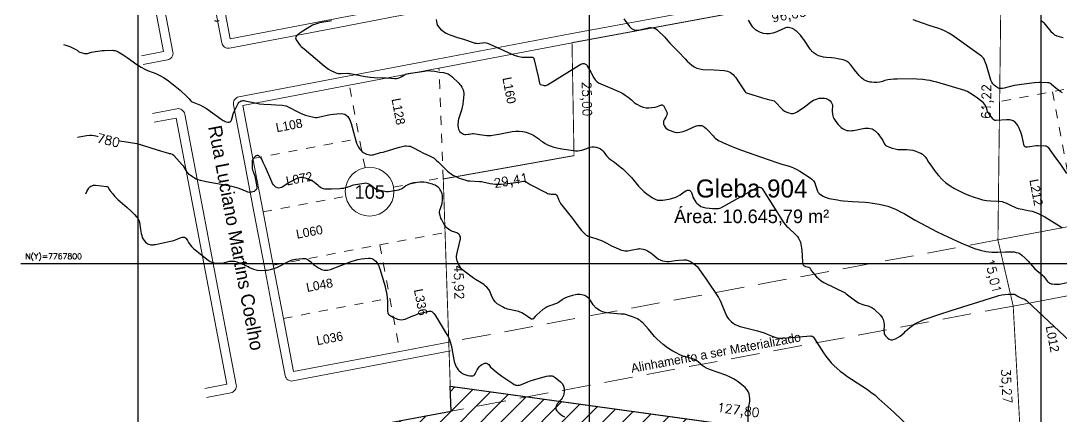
# Model space of a CAD drawing. Header units: metres. Extents: x 509389 to 509735, y 7767634 to 7768027.
# Drawn here: x 509389 to 509619.4, y 7767766.2 to 7767853.7 of the extents above; entities that cross this region are included whole.
import ezdxf

# ---------------------------------------------------------------- set-up
doc = ezdxf.new("R2010")
doc.units = ezdxf.units.M
for name, pattern in [('Contínua', [0]), ('DASHED', [19.05, 12.7, -6.35]), ('TRACEJADO', [2, 1, -1])]:
    doc.linetypes.add(name, pattern=pattern)
for name, color, linetype in [('CANEVA', 252, 'Continuous'), ('CURVAS-INTERMEDIARIAS', 39, 'Continuous'), ('CURVAS-MESTRA', 34, 'Continuous'), ('LIMITE-L', 7, 'Continuous')]:
    doc.layers.add(name, color=color, linetype=linetype)
for name, color, linetype, lineweight in [('K-ALINHAMENTO', 10, 'Continuous', 9), ('P-MEIOFIO', 171, 'Continuous', 9), ('P-URB', 2, 'Continuous', 9), ('textos', 2, 'Continuous', 9)]:
    doc.layers.add(name, color=color, linetype=linetype, lineweight=lineweight)
doc.styles.add('EC_NOMES', font='GOTHIC.TTF')
doc.styles.add('L50', font='ROMANS.SHX', dxfattribs={"height": 1.25})
doc.styles.add('Padrão', font='simplex.shx')
doc.styles.add('ROMANS', font='romans')
doc.dimstyles.new('COTAS_1.0-S', dxfattribs={"dimtxt": 2, "dimasz": 2, "dimexe": 1.25, "dimexo": 0.625, "dimgap": 1, "dimtad": 0, "dimzin": 0, "dimtxsty": 'ROMANS', "dimblk": 'ARCHTICK', "dimblk1": 'ARCHTICK', "dimblk2": 'ARCHTICK', "dimcen": 2.5, "dimse1": 1, "dimse2": 1, "dimsd1": 1, "dimsd2": 1, "dimclrd": 2, "dimclre": 2, "dimclrt": 2, "dimadec": 0, "dimazin": 0, "dimtfac": 1, "dimtmove": 0, "dimatfit": 3, "dimfxl": 1, "dimarcsym": 0})

# ---------------------------------------------------------------- blocks, each defined once
blk = doc.blocks.new('*D20')
at = {"layer": 'Defpoints', "color": 0}
for p in [(509606.15, 7767866.44), (509511.1, 7767848.9), (509511.63, 7767846.03)]:
    blk.add_point(p, dxfattribs=at)
at = {"layer": 'textos', "color": 2, "insert": (509559.16, 7767854.8), "char_height": 2, "attachment_point": 5, "rotation": 10.4595, "style": 'ROMANS'}
blk.add_mtext('96,66', dxfattribs=at)
blk = doc.blocks.new('_ArchTick')
at = {"color": 0, "linetype": 'ByBlock', "const_width": 0.15}
blk.add_lwpolyline([(-0.5, -0.5), (0.5, 0.5)], dxfattribs=at)
blk = doc.blocks.new('*D21')
at = {"layer": 'Defpoints', "color": 0}
for p in [(509603.49, 7767866.48), (509606.15, 7767866.44), (509605.4, 7767805.23)]:
    blk.add_point(p, dxfattribs=at)
at = {"layer": 'textos', "color": 2, "insert": (509603.12, 7767835.87), "char_height": 2, "attachment_point": 5, "rotation": 89.2987, "style": 'ROMANS'}
blk.add_mtext('61,22', dxfattribs=at)
blk = doc.blocks.new('*D22')
at = {"layer": 'Defpoints', "color": 0}
for p in [(509511.1, 7767848.9), (509513.88, 7767848.95), (509511.54, 7767823.9)]:
    blk.add_point(p, dxfattribs=at)
at = {"layer": 'textos', "color": 2, "insert": (509514.1, 7767836.45), "char_height": 2, "attachment_point": 5, "rotation": 271.0142, "style": 'ROMANS'}
blk.add_mtext('25,00', dxfattribs=at)
blk = doc.blocks.new('*D23')
at = {"layer": 'Defpoints', "color": 0}
for p in [(509511.54, 7767823.9), (509482.59, 7767818.74), (509483.16, 7767815.55)]:
    blk.add_point(p, dxfattribs=at)
at = {"layer": 'textos', "color": 2, "insert": (509497.63, 7767818.13), "char_height": 2, "attachment_point": 5, "rotation": 10.1071, "style": 'ROMANS'}
blk.add_mtext('29,41', dxfattribs=at)
blk = doc.blocks.new('*D24')
at = {"layer": 'Defpoints', "color": 0}
for p in [(509482.59, 7767818.74), (509484.14, 7767772.84), (509486.54, 7767772.92)]:
    blk.add_point(p, dxfattribs=at)
at = {"layer": 'textos', "color": 2, "insert": (509485.76, 7767795.87), "char_height": 2, "attachment_point": 5, "rotation": 271.935, "style": 'ROMANS'}
blk.add_mtext('45,92', dxfattribs=at)
blk = doc.blocks.new('*D25')
at = {"layer": 'Defpoints', "color": 0}
for p in [(509605.4, 7767805.23), (509605.77, 7767789.9), (509608.79, 7767790.6)]:
    blk.add_point(p, dxfattribs=at)
at = {"layer": 'textos', "color": 2, "insert": (509604.08, 7767797.22), "char_height": 2, "attachment_point": 5, "rotation": 283.0214, "style": 'ROMANS'}
blk.add_mtext('15,01', dxfattribs=at)
blk = doc.blocks.new('*D26')
at = {"layer": 'Defpoints', "color": 0}
for p in [(509608.79, 7767790.6), (509608.01, 7767755.24), (509610.74, 7767755.39)]:
    blk.add_point(p, dxfattribs=at)
at = {"layer": 'textos', "color": 2, "insert": (509607.04, 7767772.84), "char_height": 2, "attachment_point": 5, "rotation": 273.1822, "style": 'ROMANS'}
blk.add_mtext('35,27', dxfattribs=at)
blk = doc.blocks.new('*D27')
at = {"layer": 'Defpoints', "color": 0}
for p in [(509484.58, 7767776.01), (509484.14, 7767772.84), (509610.74, 7767755.39)]:
    blk.add_point(p, dxfattribs=at)
at = {"layer": 'textos', "color": 2, "insert": (509547.88, 7767767.28), "char_height": 2, "attachment_point": 5, "rotation": 352.1506, "style": 'ROMANS'}
blk.add_mtext('127,80', dxfattribs=at)

msp = doc.modelspace()

# ---------------------------------------------------------------- hatches: boundary and pattern name
at = {"layer": 'LIMITE-L', "transparency": 33554534}
h = msp.add_hatch(dxfattribs=at)
h.set_pattern_fill('ANSI31', color=3, style=0)
h.paths.add_polyline_path([(509638.764, 7767745.408), (509610.743, 7767755.389), (509484.139, 7767772.843), (509484.325, 7767767.342), (509452.231, 7767761.345), (509491.804, 7767756.662), (509632.695, 7767737.503)])

# ---------------------------------------------------------------- linework, layer by layer
at = {"layer": 'CANEVA'}
for p, q in [((509415, 7767634.128), (509415, 7768027.326)), ((509515, 7767634.128), (509515, 7768027.326)), ((509615, 7767634.128), (509615, 7768027.326)), ((509389.048, 7767800), (509735.298, 7767800))]:
    msp.add_line(p, q, dxfattribs=at)
at = {"layer": 'CURVAS-INTERMEDIARIAS'}
for points, elevation in [([(509431.915, 7767853.794), (509432.17, 7767853.713), (509432.425, 7767853.679), (509432.681, 7767853.712), (509432.936, 7767853.79)], 778), ([(509457.807, 7767853.779), (509457.557, 7767853.682), (509457.003, 7767853.568), (509455.609, 7767853.371), (509454.927, 7767853.235), (509454.265, 7767853.043), (509453.633, 7767852.768), (509453.021, 7767852.437), (509451.481, 7767851.446), (509450.613, 7767850.849), (509450.44, 7767850.71), (509450.089, 7767850.387), (509449.951, 7767850.179), (509449.881, 7767849.965), (509449.911, 7767849.742), (509450.009, 7767849.513), (509450.924, 7767848.285), (509451.109, 7767848.078), (509451.78, 7767847.573), (509456.25, 7767843.812), (509457.181, 7767843.071), (509457.676, 7767842.747), (509458.208, 7767842.491), (509458.688, 7767842.296), (509459.008, 7767842.19), (509459.332, 7767842.111), (509459.664, 7767842.075), (509460.001, 7767842.066), (509461.454, 7767842.129), (509461.709, 7767842.12), (509461.963, 7767842.092), (509465.32, 7767841.409), (509465.874, 7767841.323), (509466.432, 7767841.264), (509467.273, 7767841.218), (509470.053, 7767841.143), (509471.081, 7767841.069), (509471.803, 7767840.988), (509472.199, 7767840.984), (509472.583, 7767841.033), (509472.947, 7767841.164), (509473.298, 7767841.349), (509473.984, 7767841.797), (509474.247, 7767841.924), (509474.52, 7767842.021), (509474.804, 7767842.082), (509478.415, 7767842.619), (509479.201, 7767842.722), (509479.397, 7767842.731), (509479.791, 7767842.706), (509480.746, 7767842.575), (509481.78, 7767842.404), (509482.65, 7767842.289), (509483.166, 7767842.17), (509483.654, 7767841.992), (509484.099, 7767841.724), (509484.516, 7767841.397), (509486.049, 7767839.932), (509486.293, 7767839.671), (509486.515, 7767839.394), (509486.705, 7767839.094), (509486.873, 7767838.778), (509486.997, 7767838.445), (509487.087, 7767838.105), (509487.126, 7767837.757), (509487.131, 7767837.401), (509487.089, 7767836.716), (509487.022, 7767836.017), (509486.922, 7767835.324), (509486.775, 7767834.639), (509486.596, 7767833.96), (509485.999, 7767831.982), (509485.917, 7767831.643), (509485.861, 7767831.302), (509485.843, 7767830.956), (509485.851, 7767830.607), (509485.9, 7767830.072), (509485.973, 7767829.755), (509486.026, 7767829.6), (509486.098, 7767829.454), (509486.182, 7767829.318), (509486.286, 7767829.197), (509486.594, 7767828.931), (509486.828, 7767828.782), (509487.074, 7767828.671), (509487.339, 7767828.615), (509487.615, 7767828.597), (509488.094, 7767828.626), (509488.332, 7767828.651), (509489.042, 7767828.766), (509489.278, 7767828.785), (509489.752, 7767828.754), (509490.644, 7767828.615), (509492.25, 7767828.353), (509492.536, 7767828.332), (509493.11, 7767828.361), (509493.939, 7767828.472), (509494.87, 7767828.627), (509497.862, 7767829.23), (509498.644, 7767829.329), (509499.422, 7767829.353), (509500.195, 7767829.263), (509500.966, 7767829.097), (509501.71, 7767828.827), (509502.425, 7767828.501), (509503.094, 7767828.09), (509503.734, 7767827.624), (509504.141, 7767827.287), (509504.631, 7767826.922), (509505.141, 7767826.592), (509505.683, 7767826.316), (509506.245, 7767826.076), (509507.059, 7767825.786), (509507.409, 7767825.683), (509507.764, 7767825.601), (509508.846, 7767825.416), (509511.445, 7767825.026), (509511.899, 7767824.988), (509512.349, 7767824.988), (509512.796, 7767825.046), (509513.241, 7767825.142), (509514.122, 7767825.408), (509515.109, 7767825.745), (509515.563, 7767825.848), (509516.013, 7767825.879), (509516.458, 7767825.803), (509516.9, 7767825.656), (509517.094, 7767825.564), (509517.415, 7767825.378), (509517.709, 7767825.162), (509517.965, 7767824.901), (509518.194, 7767824.61), (509518.489, 7767824.175), (509518.773, 7767823.817), (509518.927, 7767823.647), (509519.258, 7767823.332), (509519.619, 7767823.053), (509520.494, 7767822.43), (509521.419, 7767821.715), (509522.316, 7767820.966), (509523.169, 7767820.168), (509523.794, 7767819.529), (509524.26, 7767819.024), (509525.844, 7767817.112), (509526.412, 7767816.517), (509527.03, 7767815.974), (509527.681, 7767815.467), (509528.936, 7767814.574), (509529.475, 7767814.281), (509530.035, 7767814.078), (509530.627, 7767814.012), (509531.24, 7767814.036), (509532.5, 7767814.249), (509532.92, 7767814.351), (509533.542, 7767814.533), (509533.927, 7767814.66), (509534.497, 7767814.896), (509535.025, 7767815.214), (509535.964, 7767815.872), (509536.322, 7767816.09), (509536.525, 7767816.201), (509536.699, 7767816.257), (509536.869, 7767816.274), (509537.037, 7767816.235), (509537.201, 7767816.157), (509537.346, 7767816.031), (509537.468, 7767815.889), (509537.558, 7767815.725), (509537.626, 7767815.546), (509537.742, 7767815.103), (509537.876, 7767814.703), (509538.044, 7767814.321), (509538.263, 7767813.966), (509538.516, 7767813.628), (509538.742, 7767813.366), (509539.167, 7767812.975), (509539.632, 7767812.66), (509540.156, 7767812.458), (509540.719, 7767812.332), (509541.521, 7767812.248), (509542.186, 7767812.199), (509542.854, 7767812.191), (509543.521, 7767812.214), (509543.793, 7767812.268), (509544.048, 7767812.373), (509552.076, 7767816.811), (509552.223, 7767816.875), (509552.374, 7767816.918), (509552.53, 7767816.931), (509552.69, 7767816.924), (509552.841, 7767816.883), (509552.979, 7767816.82), (509553.098, 7767816.725), (509553.204, 7767816.609), (509553.423, 7767816.286), (509557.691, 7767809.441), (509557.966, 7767809.039), (509558.261, 7767808.655), (509558.588, 7767808.297), (509558.936, 7767807.956), (509560.705, 7767806.306), (509561.01, 7767805.967), (509561.276, 7767805.603), (509561.484, 7767805.204), (509561.653, 7767804.78), (509561.774, 7767804.334), (509561.873, 7767803.885), (509561.938, 7767803.429), (509561.981, 7767802.969), (509562.122, 7767800.404), (509562.143, 7767800.232), (509562.179, 7767800.063), (509562.237, 7767799.901), (509562.309, 7767799.743), (509562.408, 7767799.608), (509562.523, 7767799.495), (509562.663, 7767799.414), (509562.82, 7767799.356), (509563.529, 7767799.196), (509563.634, 7767799.154), (509563.726, 7767799.095), (509563.795, 7767799.013), (509563.95, 7767798.694), (509564.081, 7767798.492), (509564.773, 7767797.576), (509565.223, 7767797.059), (509565.714, 7767796.59), (509566.265, 7767796.194), (509566.856, 7767795.846), (509571.57, 7767793.496), (509571.837, 7767793.321), (509573.882, 7767791.771), (509574.215, 7767791.543), (509574.56, 7767791.339), (509574.923, 7767791.17), (509575.299, 7767791.024), (509575.918, 7767790.82), (509576.688, 7767790.616), (509576.989, 7767790.509), (509577.483, 7767790.293), (509577.727, 7767790.152), (509577.953, 7767789.983), (509578.166, 7767789.795), (509579.378, 7767788.583), (509579.748, 7767788.103), (509580.028, 7767787.587), (509580.171, 7767787.018), (509580.223, 7767786.414), (509580.176, 7767785.144), (509580.184, 7767784.758), (509580.216, 7767784.535), (509580.294, 7767784.325), (509580.481, 7767784.043), (509581.022, 7767783.497), (509581.352, 7767783.275), (509581.698, 7767783.143), (509582.068, 7767783.144), (509582.455, 7767783.234), (509582.728, 7767783.356), (509583.248, 7767783.626), (509583.743, 7767783.933), (509584.199, 7767784.294), (509584.629, 7767784.692), (509584.9, 7767784.973), (509585.391, 7767785.441), (509585.904, 7767785.88), (509586.452, 7767786.276), (509587.023, 7767786.641), (509587.62, 7767786.967), (509588.228, 7767787.267), (509588.853, 7767787.531), (509589.489, 7767787.771), (509592.291, 7767788.727), (509595.03, 7767789.624), (509604.938, 7767792.723), (509605.604, 7767792.904), (509606.277, 7767793.052), (509606.959, 7767793.15), (509607.646, 7767793.215), (509608.522, 7767793.265), (509608.769, 7767793.254), (509609.008, 7767793.213), (509609.234, 7767793.125), (509609.451, 7767793.007), (509609.875, 7767792.724), (509610.152, 7767792.576), (509610.856, 7767792.306), (509611.152, 7767792.179), (509611.434, 7767792.03), (509611.696, 7767791.848), (509611.943, 7767791.643), (509623.69, 7767780.626)], 778), ([(509481.051, 7767854.04), (509481.065, 7767853.579), (509481.148, 7767853.14), (509481.334, 7767852.734), (509481.589, 7767852.35), (509481.974, 7767851.928), (509482.255, 7767851.665), (509482.559, 7767851.429), (509482.879, 7767851.211), (509483.217, 7767851.02), (509483.562, 7767850.844), (509483.917, 7767850.692), (509484.281, 7767850.556), (509485.728, 7767850.074), (509487.093, 7767849.711), (509489.409, 7767848.881), (509489.59, 7767848.832), (509489.96, 7767848.767), (509490.334, 7767848.755), (509490.644, 7767848.794), (509491.285, 7767848.906), (509491.677, 7767848.92), (509492.065, 7767848.883), (509492.359, 7767848.793), (509492.93, 7767848.549), (509497.591, 7767846.45), (509498.283, 7767846.163), (509498.991, 7767845.915), (509499.351, 7767845.819), (509499.714, 7767845.746), (509500.083, 7767845.708), (509500.456, 7767845.694), (509502.139, 7767845.7), (509502.377, 7767845.673), (509502.478, 7767845.636), (509502.563, 7767845.582), (509502.624, 7767845.501), (509502.667, 7767845.402), (509503.577, 7767841.436), (509503.865, 7767839.93), (509503.951, 7767839.762), (509504.041, 7767839.676), (509504.095, 7767839.646), (509504.696, 7767839.476), (509504.96, 7767839.442), (509505.275, 7767839.441), (509505.481, 7767839.472), (509505.675, 7767839.543), (509512.669, 7767843.965), (509513.045, 7767844.152), (509513.302, 7767844.256), (509513.467, 7767844.296), (509513.631, 7767844.31), (509513.795, 7767844.285), (509513.957, 7767844.234), (509514.107, 7767844.148), (509514.243, 7767844.046), (509514.359, 7767843.921), (509514.46, 7767843.781), (509515.278, 7767842.372), (509515.957, 7767841.145), (509516.251, 7767840.719), (509516.59, 7767840.344), (509516.997, 7767840.043), (509517.45, 7767839.793), (509520.946, 7767838.348), (509521.73, 7767837.985), (509522.107, 7767837.775), (509522.88, 7767837.287), (509523.509, 7767836.844), (509524.253, 7767836.272), (509524.887, 7767835.686), (509525.052, 7767835.551), (509525.417, 7767835.327), (509526.29, 7767834.884), (509526.883, 7767834.655), (509527.487, 7767834.505), (509528.108, 7767834.477), (509528.742, 7767834.528), (509529.497, 7767834.666), (509530.02, 7767834.789), (509530.939, 7767835.119), (509531.025, 7767835.126), (509531.11, 7767835.11), (509531.193, 7767835.08), (509531.27, 7767835.03), (509531.339, 7767834.972), (509531.444, 7767834.825), (509532.089, 7767833.546), (509532.138, 7767833.407), (509532.165, 7767833.267), (509532.158, 7767833.124), (509532.127, 7767832.98), (509532.013, 7767832.696), (509531.869, 7767832.425), (509531.512, 7767831.829), (509531.39, 7767831.517), (509531.338, 7767831.205), (509531.387, 7767830.893), (509531.505, 7767830.58), (509531.729, 7767830.197), (509531.897, 7767829.979), (509532.115, 7767829.811), (509532.491, 7767829.618), (509533.417, 7767829.243), (509533.888, 7767829.097), (509534.209, 7767829.046), (509534.371, 7767829.044), (509534.958, 7767829.101), (509535.329, 7767829.16), (509535.694, 7767829.242), (509536.049, 7767829.359), (509536.398, 7767829.498), (509538.083, 7767830.262), (509538.662, 7767830.473), (509538.962, 7767830.543), (509539.288, 7767830.598), (509539.577, 7767830.599), (509539.855, 7767830.56), (509540.117, 7767830.457), (509540.367, 7767830.313), (509540.827, 7767829.931), (509541.242, 7767829.5), (509542.325, 7767828.256), (509542.565, 7767828.008), (509542.823, 7767827.779), (509543.102, 7767827.578), (509543.711, 7767827.199), (509544.018, 7767827.025), (509544.655, 7767826.716), (509546.311, 7767826.001), (509547.087, 7767825.686), (509548.658, 7767825.104), (509554.528, 7767823.058), (509556.679, 7767822.287), (509557.529, 7767822.023), (509558.645, 7767821.723), (509559.404, 7767821.485), (509560.144, 7767821.202), (509560.854, 7767820.851), (509561.545, 7767820.457), (509563.804, 7767819.022), (509564.217, 7767818.691), (509564.57, 7767818.314), (509564.834, 7767817.87), (509565.038, 7767817.381), (509565.302, 7767816.485), (509565.461, 7767816.023), (509565.614, 7767815.747), (509565.838, 7767815.524), (509566.342, 7767815.151), (509566.738, 7767814.898), (509567.151, 7767814.685), (509567.59, 7767814.533), (509568.046, 7767814.42), (509569.885, 7767814.101), (509570.56, 7767814), (509571.239, 7767813.93), (509573.183, 7767813.775), (509576.018, 7767813.587), (509576.82, 7767813.508), (509577.618, 7767813.4), (509579.119, 7767813.147), (509580.08, 7767812.937), (509581.026, 7767812.679), (509581.949, 7767812.347), (509582.856, 7767811.967), (509583.996, 7767811.42), (509584.625, 7767811.091), (509585.24, 7767810.736), (509587.058, 7767809.625), (509588.301, 7767808.935), (509590.729, 7767807.666), (509591.967, 7767807.039), (509593.213, 7767806.43), (509595.295, 7767805.446), (509596.511, 7767804.893), (509597.733, 7767804.357), (509600.207, 7767803.353), (509601.467, 7767802.957), (509602.744, 7767802.67), (509604.047, 7767802.547), (509605.367, 7767802.532), (509607.079, 7767802.622), (509608.04, 7767802.636), (509608.998, 7767802.576), (509609.46, 7767802.487), (509609.902, 7767802.348), (509610.313, 7767802.135), (509610.703, 7767801.871), (509611.428, 7767801.231), (509612.095, 7767800.535), (509613.607, 7767798.832), (509614.005, 7767798.47), (509614.857, 7767797.802), (509615.336, 7767797.371), (509615.547, 7767797.152), (509615.742, 7767796.919), (509616.389, 7767796.053), (509616.526, 7767795.914), (509616.68, 7767795.795), (509616.846, 7767795.69), (509617.025, 7767795.606), (509617.208, 7767795.539), (509617.399, 7767795.495), (509617.928, 7767795.438), (509618.293, 7767795.425), (509618.656, 7767795.434), (509619.017, 7767795.477), (509619.376, 7767795.542), (509620.699, 7767795.845)], 777), ([(509522.541, 7767854.162), (509523.816, 7767852.503), (509524.034, 7767852.268), (509524.274, 7767852.064), (509524.546, 7767851.906), (509524.84, 7767851.779), (509525.153, 7767851.706), (509525.467, 7767851.669), (509525.783, 7767851.686), (509526.1, 7767851.739), (509527.655, 7767852.138), (509527.98, 7767852.201), (509528.306, 7767852.238), (509528.635, 7767852.236), (509528.965, 7767852.208), (509529.28, 7767852.13), (509529.577, 7767852.015), (509529.847, 7767851.845), (509530.097, 7767851.637), (509531.539, 7767850.184), (509531.964, 7767849.74), (509532.78, 7767848.824), (509534.588, 7767846.974), (509536.122, 7767845.303), (509536.602, 7767844.82), (509537.106, 7767844.36), (509537.625, 7767843.915), (509538.179, 7767843.547), (509538.763, 7767843.258), (509539.393, 7767843.087), (509540.052, 7767842.995), (509542.569, 7767842.88), (509544.83, 7767842.718), (509545.192, 7767842.663), (509545.544, 7767842.577), (509545.881, 7767842.443), (509546.207, 7767842.276), (509546.508, 7767842.067), (509546.788, 7767841.834), (509547.035, 7767841.567), (509547.26, 7767841.277), (509548.121, 7767839.999), (509549.278, 7767838.22), (509549.412, 7767838.049), (509549.576, 7767837.908), (509549.764, 7767837.797), (509549.966, 7767837.715), (509553.311, 7767836.667), (509554.329, 7767836.387), (509555.867, 7767836.012), (509555.954, 7767835.951), (509556.27, 7767835.567), (509557.385, 7767834.413), (509557.768, 7767834.071), (509558.178, 7767833.771), (509558.628, 7767833.535), (509559.103, 7767833.341), (509559.589, 7767833.255), (509560.063, 7767833.256), (509560.519, 7767833.385), (509560.963, 7767833.599), (509562.551, 7767834.672), (509562.891, 7767834.924), (509563.871, 7767835.727), (509564.217, 7767835.961), (509564.587, 7767836.153), (509564.974, 7767836.318), (509565.45, 7767836.489), (509565.818, 7767836.59), (509566.189, 7767836.652), (509566.566, 7767836.658), (509566.985, 7767836.619), (509567.335, 7767836.531), (509567.669, 7767836.407), (509567.978, 7767836.229), (509568.27, 7767836.016), (509568.495, 7767835.753), (509568.663, 7767835.466), (509568.742, 7767835.143), (509568.763, 7767834.797), (509568.71, 7767834.057), (509568.705, 7767833.727), (509568.749, 7767833.067), (509568.812, 7767832.747), (509568.905, 7767832.439), (509569.045, 7767832.149), (509569.215, 7767831.87), (509569.501, 7767831.473), (509570.024, 7767830.816), (509570.671, 7767830.146), (509570.958, 7767829.917), (509571.264, 7767829.726), (509571.599, 7767829.591), (509571.953, 7767829.494), (509572.322, 7767829.447), (509572.691, 7767829.428), (509573.06, 7767829.449), (509573.429, 7767829.497), (509575.928, 7767829.964), (509576.778, 7767829.967), (509577.558, 7767829.799), (509578.234, 7767829.376), (509578.841, 7767828.781), (509579.762, 7767827.458), (509579.888, 7767827.239), (509580.203, 7767826.56), (509580.342, 7767826.369), (509580.522, 7767826.216), (509580.73, 7767826.088), (509581.429, 7767825.769), (509582.019, 7767825.544), (509582.62, 7767825.372), (509583.238, 7767825.278), (509583.867, 7767825.236), (509585.197, 7767825.234), (509585.886, 7767825.187), (509586.561, 7767825.081), (509587.216, 7767824.885), (509587.858, 7767824.63), (509588.309, 7767824.414), (509588.687, 7767824.19), (509589.03, 7767823.928), (509589.322, 7767823.61), (509589.579, 7767823.253), (509590.053, 7767822.49), (509590.303, 7767822.117), (509591.542, 7767820.37), (509592.256, 7767819.479), (509593.029, 7767818.648), (509593.888, 7767817.908), (509594.806, 7767817.228), (509595.786, 7767816.629), (509596.789, 7767816.076), (509597.828, 7767815.591), (509598.889, 7767815.152), (509600.175, 7767814.671), (509601.068, 7767814.382), (509601.974, 7767814.151), (509602.897, 7767814.005), (509603.832, 7767813.916), (509605.72, 7767813.822), (509606.33, 7767813.72), (509606.625, 7767813.628), (509607.149, 7767813.429), (509607.56, 7767813.244), (509608.368, 7767812.841), (509609.001, 7767812.554), (509609.427, 7767812.381), (509609.859, 7767812.23), (509610.301, 7767812.111), (509610.749, 7767812.014), (509612.122, 7767811.767), (509613.018, 7767811.582), (509613.602, 7767811.414), (509614.161, 7767811.177), (509615.056, 7767810.731), (509615.817, 7767810.325), (509618.881, 7767808.42), (509619.625, 7767807.923)], 776), ([(509619.701, 7767837.809), (509619.21, 7767838.131), (509618.764, 7767838.443), (509618.331, 7767838.772), (509617.161, 7767839.736), (509616.862, 7767839.918), (509616.644, 7767839.998), (509616.414, 7767840.033), (509615.088, 7767840.085), (509614.569, 7767840.079), (509613.533, 7767839.992), (509611.717, 7767839.764), (509610.123, 7767839.6), (509609.574, 7767839.522), (509609.031, 7767839.412), (509606.773, 7767838.838), (509606.418, 7767838.766), (509606.058, 7767838.731), (509605.881, 7767838.739), (509605.709, 7767838.769), (509605.546, 7767838.829), (509605.389, 7767838.91), (509604.915, 7767839.214), (509604.566, 7767839.495), (509604.266, 7767839.814), (509604.04, 7767840.189), (509603.864, 7767840.601), (509602.852, 7767843.92), (509602.671, 7767844.474), (509602.467, 7767845.02), (509602.339, 7767845.276), (509602.185, 7767845.511), (509601.994, 7767845.717), (509601.777, 7767845.902), (509595.285, 7767850.548), (509594.533, 7767851.033), (509593.755, 7767851.466), (509592.939, 7767851.822), (509592.098, 7767852.126), (509590.381, 7767852.671), (509588.674, 7767853.247), (509586.661, 7767853.947)], 774), ([(509614.914, 7767853.826), (509615.26, 7767853.57), (509615.576, 7767853.277), (509615.871, 7767852.959), (509617.144, 7767851.396), (509617.533, 7767851.003), (509617.961, 7767850.673), (509618.448, 7767850.436), (509618.973, 7767850.262), (509619.844, 7767850.07)], 773), ([(509398.536, 7767848.541), (509399.041, 7767848.393), (509399.871, 7767848.058), (509401.235, 7767847.384), (509401.491, 7767847.234), (509401.841, 7767846.96), (509401.964, 7767846.881), (509402.096, 7767846.821), (509403.163, 7767846.529), (509403.324, 7767846.5), (509403.484, 7767846.488), (509403.804, 7767846.53), (509404.696, 7767846.802), (509405.58, 7767846.972), (509406.587, 7767847.121), (509407.094, 7767847.162), (509407.603, 7767847.187), (509409.402, 7767847.223), (509409.587, 7767847.212), (509409.954, 7767847.151), (509410.307, 7767847.04), (509410.638, 7767846.876), (509411.71, 7767846.226), (509412.606, 7767845.618), (509413.902, 7767844.653), (509414.494, 7767844.246), (509415.104, 7767843.866), (509415.726, 7767843.506), (509416.53, 7767843.063), (509417.119, 7767842.775), (509418.354, 7767842.324), (509418.961, 7767842.07), (509419.538, 7767841.809), (509420.113, 7767841.521), (509420.673, 7767841.207), (509421.207, 7767840.852), (509421.724, 7767840.469), (509424.316, 7767838.388), (509424.738, 7767838.022), (509425.549, 7767837.253), (509426.291, 7767836.507), (509426.639, 7767836.09), (509426.791, 7767835.947), (509426.972, 7767835.843), (509428.832, 7767835.064), (509429.519, 7767834.737), (509430.154, 7767834.337), (509433.616, 7767831.854), (509433.844, 7767831.71), (509434.08, 7767831.585), (509434.33, 7767831.488), (509434.917, 7767831.333), (509435.114, 7767831.323), (509435.209, 7767831.345), (509435.355, 7767831.409), (509435.523, 7767831.541), (509435.606, 7767831.659), (509435.666, 7767831.79), (509435.964, 7767832.812), (509436.088, 7767833.169), (509436.232, 7767833.519), (509437.18, 7767835.466), (509437.299, 7767835.647), (509437.44, 7767835.801), (509437.615, 7767835.916), (509437.812, 7767836.005), (509438.03, 7767836.054), (509438.247, 7767836.08), (509438.467, 7767836.072), (509438.687, 7767836.041), (509440.923, 7767835.555), (509441.871, 7767835.399), (509442.826, 7767835.31), (509444.492, 7767835.243), (509445.483, 7767835.177), (509446.938, 7767835.059), (509447.732, 7767834.942), (509447.819, 7767834.91), (509450.981, 7767833.331), (509451.526, 7767833.086), (509452.081, 7767832.87), (509452.651, 7767832.699), (509453.231, 7767832.558), (509454.312, 7767832.345), (509454.503, 7767832.344), (509454.695, 7767832.375), (509456.185, 7767832.741), (509456.886, 7767832.893), (509457.59, 7767833.018), (509458.301, 7767833.101), (509459.016, 7767833.155), (509459.983, 7767833.2), (509460.4, 7767833.158), (509460.787, 7767833.047), (509461.126, 7767832.832), (509461.435, 7767832.547), (509461.689, 7767832.187), (509461.911, 7767831.81), (509462.083, 7767831.408), (509462.223, 7767830.99), (509463.232, 7767827.167), (509463.384, 7767826.694), (509463.568, 7767826.236), (509463.799, 7767825.801), (509464.062, 7767825.38), (509464.384, 7767825.004), (509464.733, 7767824.689), (509465.136, 7767824.447), (509465.575, 7767824.253), (509465.969, 7767824.124), (509466.241, 7767824.062), (509466.513, 7767824.034), (509466.785, 7767824.056), (509467.058, 7767824.113), (509468.716, 7767824.585), (509469.269, 7767824.689), (509469.487, 7767824.745), (509471.667, 7767825.389), (509472.908, 7767825.798), (509473.48, 7767825.945), (509474.059, 7767826.036), (509474.351, 7767826.048), (509474.976, 7767826.023), (509475.273, 7767825.977), (509475.555, 7767825.874), (509475.827, 7767825.737), (509477.415, 7767824.855), (509478.235, 7767824.467), (509479.413, 7767823.949), (509479.992, 7767823.654), (509480.543, 7767823.32), (509481.053, 7767822.925), (509481.536, 7767822.491), (509483.167, 7767820.838), (509483.532, 7767820.492), (509483.913, 7767820.165), (509484.318, 7767819.868), (509484.738, 7767819.591), (509485.203, 7767819.332), (509485.662, 7767819.106), (509486.136, 7767818.916), (509486.622, 7767818.75), (509487.586, 7767818.459), (509488.038, 7767818.35), (509488.499, 7767818.292), (509490.644, 7767818.168), (509491.042, 7767818.142), (509491.319, 7767818.102), (509492.944, 7767817.746), (509493.553, 7767817.643), (509494.164, 7767817.579), (509494.778, 7767817.573), (509495.394, 7767817.604), (509498.032, 7767817.869), (509499.087, 7767818.009), (509500.374, 7767818.221), (509500.655, 7767818.221), (509500.789, 7767818.185), (509500.921, 7767818.131), (509501.17, 7767817.98), (509501.619, 7767817.638), (509501.861, 7767817.494), (509505.431, 7767815.657), (509505.677, 7767815.55), (509505.928, 7767815.464), (509506.189, 7767815.412), (509506.455, 7767815.381), (509506.854, 7767815.363), (509507.285, 7767815.369), (509507.414, 7767815.352), (509507.528, 7767815.31), (509507.621, 7767815.231), (509507.699, 7767815.127), (509508.117, 7767814.276), (509508.14, 7767814.168), (509508.353, 7767813.719), (509508.583, 7767813.311), (509508.855, 7767812.929), (509511.208, 7767809.961), (509512.617, 7767808.08), (509512.918, 7767807.701), (509513.233, 7767807.333), (509513.903, 7767806.605), (509514.071, 7767806.449), (509514.252, 7767806.311), (509514.45, 7767806.2), (509514.66, 7767806.108), (509515.101, 7767805.957), (509516.369, 7767805.575), (509516.995, 7767805.366), (509517.608, 7767805.128), (509518.204, 7767804.848), (509518.787, 7767804.541), (509519.866, 7767803.937), (509520.371, 7767803.683), (509521.411, 7767803.237), (509521.837, 7767803.073), (509522.157, 7767802.971), (509522.481, 7767802.895), (509522.812, 7767802.857), (509523.148, 7767802.845), (509523.486, 7767802.862), (509524.156, 7767802.941), (509525.675, 7767803.259), (509525.887, 7767803.294), (509526.102, 7767803.31), (509526.424, 7767803.292), (509526.841, 7767803.218), (509527.346, 7767803.075), (509527.817, 7767802.844), (509528.573, 7767802.365), (509528.92, 7767802.108), (509529.88, 7767801.245), (509530.223, 7767801.002), (509530.601, 7767800.818), (509531.143, 7767800.635), (509531.634, 7767800.536), (509532.127, 7767800.48), (509532.624, 7767800.488), (509533.122, 7767800.54), (509533.961, 7767800.683), (509534.751, 7767800.787), (509535.821, 7767800.836), (509536.337, 7767800.798), (509536.589, 7767800.742), (509536.838, 7767800.667), (509537.314, 7767800.456), (509537.754, 7767800.179), (509538.082, 7767799.938), (509538.44, 7767799.645), (509538.776, 7767799.331), (509539.079, 7767798.985), (509539.359, 7767798.618), (509540.798, 7767796.518), (509543.497, 7767792.525), (509543.787, 7767792.057), (509544.026, 7767791.561), (509544.227, 7767791.079), (509545.15, 7767788.784), (509545.322, 7767788.416), (509545.524, 7767788.068), (509545.769, 7767787.749), (509546.044, 7767787.45), (509546.305, 7767787.2), (509546.756, 7767786.832), (509547.236, 7767786.516), (509547.758, 7767786.277), (509548.309, 7767786.09), (509552.181, 7767785.101), (509552.904, 7767784.899), (509553.617, 7767784.663), (509554.319, 7767784.396), (509555.445, 7767783.897), (509556.014, 7767783.688), (509556.592, 7767783.539), (509557.187, 7767783.48), (509557.793, 7767783.481), (509563.942, 7767783.972), (509564.121, 7767783.966), (509564.294, 7767783.919), (509564.373, 7767783.879), (509564.445, 7767783.83), (509564.562, 7767783.698), (509566.791, 7767780.226), (509567.312, 7767779.474), (509567.866, 7767778.748), (509568.468, 7767778.062), (509569.104, 7767777.403), (509569.78, 7767776.784), (509570.476, 7767776.19), (509571.204, 7767775.635), (509571.952, 7767775.105), (509575.243, 7767772.905), (509576.493, 7767772.097), (509577.268, 7767771.55), (509578.191, 7767770.848), (509579.066, 7767770.088), (509582.326, 7767767.073), (509585.858, 7767763.805)], 779), ([(509403.439, 7767815.467), (509403.677, 7767815.935), (509404.09, 7767816.664), (509404.219, 7767816.845), (509404.367, 7767817.004), (509404.544, 7767817.13), (509404.741, 7767817.234), (509404.955, 7767817.302), (509405.173, 7767817.349), (509405.395, 7767817.363), (509405.62, 7767817.356), (509408.059, 7767817.089), (509408.142, 7767817.063), (509408.294, 7767816.978), (509408.419, 7767816.855), (509408.686, 7767816.353), (509408.849, 7767816.118), (509409.399, 7767815.414), (509409.776, 7767814.963), (509410.171, 7767814.528), (509410.593, 7767814.12), (509411.033, 7767813.729), (509412.589, 7767812.414), (509413.502, 7767811.588), (509414.248, 7767810.851), (509414.697, 7767810.364), (509414.937, 7767810.063), (509415.133, 7767809.731), (509415.278, 7767809.376), (509415.326, 7767809.19), (509415.572, 7767807.573), (509415.725, 7767806.677), (509415.817, 7767806.196), (509415.942, 7767805.791), (509416.116, 7767805.416), (509416.361, 7767805.083), (509416.655, 7767804.779), (509416.927, 7767804.551), (509417.135, 7767804.407), (509417.354, 7767804.292), (509417.592, 7767804.219), (509417.841, 7767804.175), (509418.098, 7767804.165), (509418.355, 7767804.171), (509418.61, 7767804.198), (509418.865, 7767804.241), (509422.188, 7767804.953), (509422.556, 7767805.044), (509422.92, 7767805.15), (509423.276, 7767805.279), (509424.331, 7767805.712), (509424.84, 7767805.862), (509425.076, 7767805.872), (509425.293, 7767805.83), (509425.478, 7767805.711), (509425.642, 7767805.541), (509425.929, 7767805.08), (509426.173, 7767804.639), (509426.319, 7767804.434), (509426.854, 7767803.77), (509427.104, 7767803.502), (509427.372, 7767803.252), (509427.653, 7767803.015), (509430.546, 7767800.747), (509430.947, 7767800.489), (509431.367, 7767800.283), (509431.818, 7767800.156), (509432.404, 7767800.075), (509432.945, 7767800.07), (509433.481, 7767800.105), (509434.01, 7767800.201), (509434.738, 7767800.401), (509435.283, 7767800.517), (509435.826, 7767800.563), (509436.367, 7767800.502), (509436.908, 7767800.371), (509437.973, 7767799.959), (509439.011, 7767799.481), (509439.716, 7767799.13), (509440.568, 7767798.796), (509441.438, 7767798.566), (509442.335, 7767798.492), (509443.25, 7767798.523), (509443.594, 7767798.565), (509444.338, 7767798.701), (509445.065, 7767798.889), (509445.766, 7767799.158), (509446.45, 7767799.481), (509447.466, 7767800.03), (509448.459, 7767800.535), (509448.797, 7767800.68), (509449.143, 7767800.802), (509449.499, 7767800.889), (509449.862, 7767800.953), (509451.387, 7767801.145), (509451.732, 7767801.15), (509452.066, 7767801.107), (509452.382, 7767800.993), (509452.687, 7767800.832), (509452.992, 7767800.625), (509453.258, 7767800.41), (509453.599, 7767800.025), (509453.847, 7767799.79), (509454.951, 7767799.026), (509455.592, 7767798.717), (509456.248, 7767798.54), (509456.928, 7767798.56), (509457.623, 7767798.711), (509462.231, 7767800.467), (509462.965, 7767800.711), (509463.709, 7767800.911), (509464.468, 7767801.047), (509465.237, 7767801.139), (509466.066, 7767801.202), (509466.413, 7767801.187), (509466.744, 7767801.121), (509467.05, 7767800.979), (509467.418, 7767800.719), (509467.64, 7767800.506), (509467.843, 7767800.279), (509468.019, 7767800.029), (509468.176, 7767799.765), (509468.31, 7767799.486), (509468.433, 7767799.202), (509468.635, 7767798.617), (509469.646, 7767795.155), (509469.906, 7767794.134), (509470.005, 7767793.617), (509470.076, 7767793.096), (509470.205, 7767791.714), (509470.245, 7767790.757), (509470.272, 7767789.397), (509470.322, 7767789.119), (509470.419, 7767788.869), (509470.587, 7767788.66), (509470.803, 7767788.478), (509471.173, 7767788.256), (509471.404, 7767788.134), (509471.645, 7767788.033), (509472.484, 7767787.704), (509472.903, 7767787.595), (509473.322, 7767787.552), (509473.738, 7767787.607), (509474.154, 7767787.727), (509475.828, 7767788.439), (509476.479, 7767788.692), (509477.139, 7767788.919), (509477.811, 7767789.106), (509478.491, 7767789.266), (509479.426, 7767789.456), (509479.637, 7767789.469), (509479.84, 7767789.446), (509480.03, 7767789.37), (509480.21, 7767789.259), (509480.374, 7767789.108), (509480.527, 7767788.948), (509480.79, 7767788.59), (509483.264, 7767784.548), (509483.655, 7767783.86), (509483.884, 7767783.386), (509484.141, 7767782.677), (509484.351, 7767781.952), (509484.507, 7767781.213), (509484.945, 7767778.686), (509485.03, 7767778.293), (509485.137, 7767777.906), (509485.274, 7767777.53), (509485.433, 7767777.161), (509485.632, 7767776.817), (509485.862, 7767776.5), (509486.138, 7767776.223), (509486.446, 7767775.971), (509486.729, 7767775.775), (509487.137, 7767775.538), (509487.562, 7767775.349), (509488.012, 7767775.229), (509488.479, 7767775.156), (509488.922, 7767775.124), (509489.151, 7767775.153), (509489.352, 7767775.228), (509489.511, 7767775.372), (509489.642, 7767775.562), (509489.863, 7767776.029), (509490.117, 7767776.479), (509490.399, 7767776.938), (509490.644, 7767777.25), (509490.868, 7767777.474), (509491.163, 7767777.669), (509491.488, 7767777.826), (509491.825, 7767777.948), (509492, 7767777.979), (509492.166, 7767777.973), (509492.322, 7767777.912), (509492.47, 7767777.816), (509492.647, 7767777.642), (509492.819, 7767777.432), (509493.056, 7767777.1), (509493.248, 7767776.908), (509493.86, 7767776.388), (509494.699, 7767775.714), (509495.573, 7767775.086), (509497.972, 7767773.458), (509498.316, 7767773.256), (509498.497, 7767773.174), (509498.683, 7767773.102), (509498.872, 7767773.056), (509499.063, 7767773.035), (509499.254, 7767773.049), (509499.445, 7767773.088), (509499.666, 7767773.155), (509500.262, 7767773.359), (509501.318, 7767773.814), (509502.035, 7767774.082), (509505.432, 7767775.071), (509505.937, 7767775.168), (509506.193, 7767775.178), (509506.451, 7767775.17), (509506.701, 7767775.124), (509506.94, 7767775.051), (509507.162, 7767774.936), (509507.372, 7767774.794), (509508.559, 7767773.823), (509508.958, 7767773.37), (509509.246, 7767772.875), (509509.366, 7767772.315), (509509.376, 7767771.712), (509509.284, 7767771.094), (509509.205, 7767770.774), (509509.09, 7767770.471), (509508.921, 7767770.195), (509508.716, 7767769.937), (509507.962, 7767769.137), (509507.833, 7767768.973), (509507.721, 7767768.8), (509507.634, 7767768.614), (509507.531, 7767768.305), (509507.503, 7767768.056), (509507.524, 7767767.82), (509507.617, 7767767.602), (509507.758, 7767767.395), (509508.029, 7767767.113), (509508.254, 7767766.879), (509508.612, 7767766.565), (509508.996, 7767766.298), (509509.419, 7767766.099)], 781)]:
    msp.add_lwpolyline(points, dxfattribs=dict(at, elevation=elevation))
at = {"layer": 'CURVAS-MESTRA'}
for points, elevation in [([(509620.636, 7767819.959), (509619.302, 7767821.923), (509617.884, 7767823.953), (509616.831, 7767825.441), (509616.657, 7767825.645), (509616.556, 7767825.733), (509616.332, 7767825.878), (509616.211, 7767825.93), (509616.084, 7767825.961), (509615.951, 7767825.979), (509614.343, 7767826.059), (509613.961, 7767826.038), (509611.92, 7767825.769), (509611.705, 7767825.767), (509611.6, 7767825.787), (509611.496, 7767825.817), (509611.406, 7767825.867), (509611.331, 7767825.93), (509611.239, 7767826.108), (509610.757, 7767828.157), (509610.543, 7767828.91), (509610.409, 7767829.278), (509610.053, 7767830.12), (509609.812, 7767830.587), (509609.58, 7767830.904), (509609.216, 7767831.283), (509609.019, 7767831.452), (509608.807, 7767831.594), (509608.573, 7767831.696), (509608.326, 7767831.773), (509608.065, 7767831.816), (509607.804, 7767831.844), (509607.278, 7767831.838), (509605.025, 7767831.656), (509604.91, 7767831.662), (509604.685, 7767831.713), (509604.483, 7767831.817), (509604.32, 7767831.974), (509603.506, 7767833.041), (509603.303, 7767833.344), (509603.128, 7767833.66), (509602.994, 7767833.995), (509602.772, 7767834.685), (509602.622, 7767835.007), (509602.419, 7767835.298), (509602.18, 7767835.568), (509601.535, 7767836.138), (509600.896, 7767836.616), (509599.263, 7767837.734), (509598.976, 7767837.91), (509598.68, 7767838.066), (509598.372, 7767838.196), (509598.055, 7767838.306), (509591.861, 7767840.148), (509591.139, 7767840.342), (509590.413, 7767840.509), (509589.678, 7767840.639), (509588.747, 7767840.763), (509587.449, 7767840.867), (509586.799, 7767840.886), (509583.07, 7767840.851), (509582.388, 7767840.829), (509581.708, 7767840.78), (509581.037, 7767840.678), (509580.381, 7767840.503), (509579.826, 7767840.322), (509579.222, 7767840.172), (509578.612, 7767840.082), (509577.996, 7767840.08), (509577.376, 7767840.139), (509577.109, 7767840.184), (509576.398, 7767840.389), (509575.742, 7767840.687), (509575.169, 7767841.124), (509574.651, 7767841.653), (509573.673, 7767842.909), (509572.723, 7767844.084), (509572.375, 7767844.43), (509571.994, 7767844.723), (509571.564, 7767844.938), (509571.102, 7767845.101), (509569.968, 7767845.357), (509569.258, 7767845.479), (509568.542, 7767845.558), (509567.375, 7767845.626), (509566.796, 7767845.695), (509566.236, 7767845.82), (509565.701, 7767846.031), (509565.184, 7767846.299), (509564.727, 7767846.584), (509564.468, 7767846.771), (509564.229, 7767846.978), (509564.02, 7767847.215), (509563.831, 7767847.472), (509562.413, 7767849.615), (509562.066, 7767850.088), (509561.695, 7767850.54), (509561.287, 7767850.959), (509560.855, 7767851.356), (509560.456, 7767851.692), (509560.193, 7767851.88), (509559.916, 7767852.037), (509559.617, 7767852.147), (509559.305, 7767852.226), (509558.985, 7767852.249), (509558.67, 7767852.234), (509558.364, 7767852.16), (509558.064, 7767852.048), (509556.9, 7767851.516), (509556.449, 7767851.341), (509555.53, 7767851.019), (509554.844, 7767850.875), (509554.165, 7767850.837), (509553.496, 7767850.958), (509552.834, 7767851.185), (509552.129, 7767851.526), (509551.744, 7767851.762), (509551.4, 7767852.038), (509551.116, 7767852.376), (509550.872, 7767852.755), (509550.648, 7767853.16), (509550.407, 7767853.552), (509550.139, 7767853.927)], 775), ([(509549.992, 7767762.409), (509550.117, 7767767.09), (509550.122, 7767767.267), (509550.146, 7767767.636), (509550.189, 7767768.003), (509550.26, 7767768.365), (509550.431, 7767769.084), (509550.484, 7767769.445), (509550.494, 7767769.811), (509550.476, 7767770.178), (509550.428, 7767770.609), (509550.302, 7767771.163), (509550.103, 7767771.678), (509549.794, 7767772.136), (509549.413, 7767772.556), (509548.716, 7767773.168), (509547.894, 7767773.811), (509547.033, 7767774.385), (509546.112, 7767774.859), (509545.151, 7767775.265), (509541.753, 7767776.479), (509541.049, 7767776.775), (509540.383, 7767777.146), (509539.929, 7767777.442), (509539.589, 7767777.726), (509539.109, 7767778.189), (509538.748, 7767778.447), (509538.449, 7767778.62), (509538.214, 7767778.736), (509537.97, 7767778.832), (509536.563, 7767779.251), (509535.744, 7767779.522), (509534.943, 7767779.835), (509534.168, 7767780.208), (509533.405, 7767780.624), (509532.678, 7767781.09), (509531.972, 7767781.584), (509531.299, 7767782.121), (509530.646, 7767782.686), (509529.986, 7767783.296), (509529.396, 7767783.881), (509528.045, 7767785.46), (509526.771, 7767786.86), (509526.498, 7767787.126), (509526.209, 7767787.368), (509525.893, 7767787.577), (509525.561, 7767787.762), (509524.86, 7767788.074), (509524.502, 7767788.21), (509522.748, 7767788.784), (509522.516, 7767788.819), (509521.923, 7767788.84), (509518.759, 7767789.119), (509517.877, 7767789.325), (509517.077, 7767789.669), (509516.402, 7767790.218), (509515.81, 7767790.904), (509515.218, 7767791.828), (509514.972, 7767792.147), (509514.696, 7767792.43), (509514.375, 7767792.661), (509513.9, 7767792.912), (509513.582, 7767793.029), (509513.258, 7767793.114), (509512.925, 7767793.153), (509512.586, 7767793.161), (509512.244, 7767793.133), (509511.905, 7767793.09), (509511.236, 7767792.944), (509510.255, 7767792.664), (509510.004, 7767792.579), (509509.515, 7767792.377), (509509.049, 7767792.129), (509508.887, 7767792.013), (509508.421, 7767791.628), (509508.096, 7767791.389), (509507.667, 7767791.14), (509507.246, 7767790.989), (509506.606, 7767790.819), (509506.084, 7767790.644), (509505.584, 7767790.426), (509505.117, 7767790.145), (509504.672, 7767789.822), (509503.309, 7767788.681), (509502.938, 7767788.312), (509502.471, 7767787.783), (509502.342, 7767787.714), (509502.191, 7767787.697), (509502.117, 7767787.708), (509501.98, 7767787.77), (509501.213, 7767788.297), (509500.594, 7767788.701), (509499.955, 7767789.073), (509499.61, 7767789.244), (509499.288, 7767789.376), (509498.954, 7767789.477), (509498.613, 7767789.556), (509497.192, 7767789.827), (509496.834, 7767789.916), (509496.484, 7767790.027), (509496.146, 7767790.169), (509495.816, 7767790.334), (509495.05, 7767790.762), (509494.536, 7767791.121), (509494.082, 7767791.534), (509493.72, 7767792.029), (509493.417, 7767792.578), (509492.955, 7767793.665), (509492.804, 7767794.072), (509492.695, 7767794.254), (509492.231, 7767794.757), (509491.947, 7767795.032), (509491.649, 7767795.29), (509491.33, 7767795.52), (509490.644, 7767795.937), (509489.761, 7767796.482), (509489.299, 7767796.797), (509487.253, 7767798.308), (509486.941, 7767798.571), (509486.653, 7767798.856), (509486.4, 7767799.172), (509486.172, 7767799.511), (509485.959, 7767799.906), (509485.809, 7767800.243), (509485.693, 7767800.592), (509485.6, 7767800.95), (509485.55, 7767801.315), (509485.533, 7767801.678), (509485.566, 7767802.04), (509485.633, 7767802.402), (509486.092, 7767804.215), (509486.378, 7767805.504), (509486.395, 7767805.735), (509486.373, 7767805.957), (509486.294, 7767806.165), (509486.176, 7767806.365), (509486.011, 7767806.537), (509485.83, 7767806.685), (509485.625, 7767806.797), (509485.404, 7767806.886), (509484.962, 7767807.016), (509484.635, 7767807.13), (509484.317, 7767807.263), (509484.014, 7767807.426), (509483.719, 7767807.609), (509483.451, 7767807.823), (509483.207, 7767808.06), (509482.999, 7767808.328), (509482.816, 7767808.619), (509482.176, 7767809.818), (509482.052, 7767810.083), (509481.947, 7767810.354), (509481.871, 7767810.634), (509481.78, 7767811.155), (509481.768, 7767811.501), (509481.83, 7767811.842), (509481.941, 7767812.177), (509482.205, 7767812.846), (509482.276, 7767813.073), (509482.327, 7767813.305), (509482.437, 7767814.155), (509482.452, 7767814.591), (509482.421, 7767815.019), (509482.32, 7767815.436), (509482.174, 7767815.846), (509482.067, 7767816.082), (509481.918, 7767816.353), (509481.743, 7767816.602), (509481.532, 7767816.821), (509481.295, 7767817.02), (509480.76, 7767817.339), (509480.475, 7767817.463), (509480.182, 7767817.57), (509479.066, 7767817.906), (509478.803, 7767817.967), (509478.27, 7767818.043), (509477.731, 7767818.061), (509477.462, 7767818.045), (509476.091, 7767817.865), (509475.476, 7767817.736), (509474.885, 7767817.524), (509474.332, 7767817.229), (509473.559, 7767816.647), (509473.288, 7767816.486), (509472.994, 7767816.372), (509472.686, 7767816.287), (509470.458, 7767815.88), (509470.203, 7767815.882), (509469.949, 7767815.916), (509468.287, 7767816.241), (509468.001, 7767816.321), (509467.727, 7767816.429), (509467.474, 7767816.577), (509466.765, 7767817.134), (509466.236, 7767817.512), (509465.957, 7767817.655), (509465.669, 7767817.753), (509465.366, 7767817.783), (509465.053, 7767817.767), (509462.703, 7767817.366), (509462.434, 7767817.286), (509461.908, 7767817.08), (509461.27, 7767816.862), (509460.88, 7767816.749), (509460.486, 7767816.659), (509460.086, 7767816.604), (509459.681, 7767816.572), (509457.851, 7767816.509), (509456.943, 7767816.444), (509456.65, 7767816.444), (509456.363, 7767816.474), (509456.085, 7767816.551), (509455.813, 7767816.658), (509455.422, 7767816.867), (509455.131, 7767817.05), (509454.856, 7767817.257), (509454.047, 7767817.946), (509453.667, 7767818.213), (509453.259, 7767818.435), (509452.832, 7767818.626), (509452.294, 7767818.831), (509451.998, 7767818.924), (509451.697, 7767818.994), (509451.391, 7767819.027), (509451.08, 7767819.037), (509450.772, 7767819.007), (509450.472, 7767818.948), (509450.183, 7767818.848), (509449.902, 7767818.719), (509448.755, 7767818.084), (509448.227, 7767817.775), (509446.822, 7767816.875), (509446.5, 7767816.743), (509446.18, 7767816.692), (509445.865, 7767816.764), (509445.552, 7767816.916), (509445.266, 7767817.172), (509445.011, 7767817.451), (509444.802, 7767817.766), (509444.624, 7767818.105), (509443.235, 7767821.331), (509442.748, 7767822.394), (509442.389, 7767823.109), (509442.258, 7767823.319), (509442.11, 7767823.514), (509441.936, 7767823.687), (509441.746, 7767823.845), (509441.55, 7767823.923), (509441.361, 7767823.945), (509441.182, 7767823.881), (509441.009, 7767823.759), (509440.451, 7767823.121), (509440.363, 7767822.993), (509440.305, 7767822.85), (509440.274, 7767822.696), (509440.265, 7767822.54), (509440.276, 7767821.43), (509440.303, 7767821.069), (509440.36, 7767820.714), (509440.461, 7767820.37), (509440.852, 7767819.353), (509440.945, 7767819.002), (509441.02, 7767818.645), (509441.301, 7767816.977), (509441.279, 7767816.648), (509441.182, 7767816.365), (509440.973, 7767816.151), (509440.689, 7767815.983), (509440.094, 7767815.807), (509439.945, 7767815.782), (509439.644, 7767815.775), (509439.344, 7767815.821), (509439.199, 7767815.862), (509438.289, 7767816.224), (509437.421, 7767816.603), (509436.358, 7767816.923), (509435.751, 7767817.061), (509434.197, 7767817.372), (509430.107, 7767818.121), (509428.807, 7767818.414), (509428.349, 7767818.55), (509427.903, 7767818.717), (509427.478, 7767818.93), (509427.066, 7767819.174), (509426.549, 7767819.542), (509426.31, 7767819.755), (509426.099, 7767819.997), (509425.907, 7767820.257), (509425.119, 7767821.466), (509424.799, 7767821.882), (509422.972, 7767823.886), (509422.745, 7767824.082), (509422.616, 7767824.157), (509422.301, 7767824.287), (509422.191, 7767824.315), (509421.963, 7767824.315), (509421.851, 7767824.337), (509420.244, 7767824.815), (509415.329, 7767826.339), (509414.762, 7767826.49), (509409.557, 7767827.357), (509408.692, 7767827.531), (509405.28, 7767828.293), (509404.802, 7767828.363), (509404.319, 7767828.366), (509403.594, 7767828.289), (509401.591, 7767827.934)], 780)]:
    msp.add_lwpolyline(points, dxfattribs=dict(at, elevation=elevation))
at = {"layer": 'K-ALINHAMENTO'}
for points in [[(509478.213, 7767918.984), (509459.548, 7767915.431), (509447.76, 7767913.187), (509424.183, 7767908.7), (509426.427, 7767896.911), (509428.671, 7767885.123), (509430.915, 7767873.334), (509433.159, 7767861.546), (509435.402, 7767849.758), (509458.979, 7767854.245), (509470.767, 7767856.489), (509480.738, 7767858.387)], [(509415.755, 7767846.018), (509420.667, 7767846.953), (509409.448, 7767905.895), (509404.536, 7767904.96)], [(509605.403, 7767805.225), (509623.085, 7767808.591), (509634.874, 7767810.835), (509646.662, 7767813.079), (509658.451, 7767815.322), (509687.921, 7767820.932), (509685.678, 7767832.72), (509683.434, 7767844.509), (509681.19, 7767856.297), (509678.946, 7767868.085), (509676.702, 7767879.874), (509647.232, 7767874.264), (509635.443, 7767872.02), (509623.655, 7767869.777), (509606.152, 7767866.444)], [(509511.098, 7767848.897), (509481.628, 7767843.287), (509461.784, 7767839.51), (509438.207, 7767835.022), (509440.451, 7767823.234), (509442.695, 7767811.446), (509444.939, 7767799.657), (509447.182, 7767787.869), (509449.426, 7767776.081), (509473.003, 7767780.568), (509483.809, 7767782.625)], [(509429.779, 7767772.341), (509434.691, 7767773.276), (509423.472, 7767832.218), (509418.56, 7767831.283)], [(509638.764, 7767745.408), (509657.619, 7767769.356), (509685.901, 7767805.278), (509658.886, 7767800.136), (509647.097, 7767797.892), (509635.309, 7767795.648), (509623.521, 7767793.405), (509608.785, 7767790.6)]]:
    msp.add_lwpolyline(points, dxfattribs=at)
at = {"layer": 'K-ALINHAMENTO', "linetype": 'DASHED', "ltscale": 0.5}
for points in [[(509605.403, 7767805.227), (509483.809, 7767782.625)], [(509608.785, 7767790.6), (509484.325, 7767767.342)]]:
    msp.add_lwpolyline(points, dxfattribs=at)
at = {"layer": 'LIMITE-L', "const_width": 0.2}
msp.add_lwpolyline([(509482.589, 7767818.74), (509511.541, 7767823.9), (509511.098, 7767848.897), (509606.152, 7767866.444), (509605.403, 7767805.225), (509608.785, 7767790.6), (509610.743, 7767755.389), (509484.139, 7767772.843)], close=True, dxfattribs=at)
at = {"layer": 'LIMITE-L', "color": 3}
msp.add_lwpolyline([(509610.743, 7767755.389), (509638.764, 7767745.408), (509632.695, 7767737.503), (509491.804, 7767756.662), (509452.231, 7767761.345), (509484.325, 7767767.342), (509484.139, 7767772.843)], close=True, dxfattribs=at)
at = {"layer": 'P-MEIOFIO'}
for points in [[(509477.839, 7767920.948), (509459.174, 7767917.396), (509447.386, 7767915.152), (509423.318, 7767910.571, 0.4142136), (509422.125, 7767908.817), (509424.462, 7767896.537), (509426.706, 7767884.749), (509428.95, 7767872.96), (509431.194, 7767861.172), (509433.531, 7767848.893, 0.4142136), (509435.285, 7767847.7), (509459.353, 7767852.281), (509471.141, 7767854.524), (509481.112, 7767856.422), (509603.035, 7767879.286), (509674.759, 7767892.736, 0.4150101), (509675.956, 7767894.491), (509664.55, 7767954.416, 0.4142136), (509662.796, 7767955.609), (509612.308, 7767945.999)], [(509416.129, 7767844.053), (509421.532, 7767845.082, 0.4142136), (509422.725, 7767846.836), (509411.319, 7767906.76, 0.4142136), (509409.565, 7767907.953), (509404.162, 7767906.925)], [(509690.26, 7767819.341), (509687.642, 7767833.094), (509685.399, 7767844.883), (509683.155, 7767856.671), (509680.911, 7767868.459), (509678.574, 7767880.739, 0.4142136), (509676.82, 7767881.932), (509646.858, 7767876.229), (509635.069, 7767873.985), (509623.281, 7767871.741), (509605.778, 7767868.409), (509510.724, 7767850.861), (509481.254, 7767845.252), (509461.41, 7767841.475), (509437.342, 7767836.894, 0.4142136), (509436.149, 7767835.14), (509438.486, 7767822.86), (509440.73, 7767811.072), (509442.974, 7767799.283), (509445.218, 7767787.495), (509447.555, 7767775.215, 0.4142136), (509449.309, 7767774.022), (509473.377, 7767778.603), (509484.183, 7767780.66)], [(509430.153, 7767770.376), (509435.556, 7767771.405, 0.4142136), (509436.749, 7767773.159), (509425.343, 7767833.083, 0.4142136), (509423.589, 7767834.276), (509418.186, 7767833.247)]]:
    msp.add_lwpolyline(points, format="xyb", dxfattribs=at)
at = {"layer": 'P-URB', "linetype": 'TRACEJADO', "ltscale": 2, "transparency": 33554559}
msp.add_line((509482.589, 7767818.74), (509481.628, 7767843.287), dxfattribs=at)
at = {"layer": 'P-URB', "linetype": 'TRACEJADO', "ltscale": 2, "transparency": 33554687}
for points in [[(509465.261, 7767821.24), (509461.784, 7767839.51)], [(509635.746, 7767841.539), (509605.688, 7767835.818)], [(509623.085, 7767808.591), (509617.476, 7767838.062)], [(509440.451, 7767823.234), (509464.028, 7767827.722)], [(509471.578, 7767816.943), (509482.579, 7767819.037)], [(509442.695, 7767811.446), (509460.965, 7767814.923)], [(509444.939, 7767799.657), (509482.858, 7767806.875)], [(509468.515, 7767804.145), (509473.003, 7767780.568)], [(509447.182, 7767787.869), (509470.759, 7767792.356)]]:
    msp.add_lwpolyline(points, dxfattribs=at)
at = {"layer": 'textos', "color": 5, "transparency": 33554687}
msp.add_circle((509466.271, 7767815.933), 5.402, dxfattribs=at)

# ---------------------------------------------------------------- texts
at = {"layer": 'CANEVA', "color": 2, "style": 'L50'}
msp.add_text('N(Y)=7767800', height=1.25, dxfattribs=at).set_placement((509390.048, 7767801))
at = {"layer": 'textos', "color": 3, "transparency": 33554687, "style": 'EC_NOMES'}
for s, rotation, p in [('L160', 280.77682, (509495.674, 7767841.081)), ('L128', 280.77682, (509471.122, 7767836.408)), ('L108', 10.77682, (509445.725, 7767829.07)), ('L072', 10.77682, (509447.969, 7767817.282)), ('L212', 280.77682, (509612.352, 7767818.497)), ('L060', 10.77682, (509450.212, 7767805.494)), ('L048', 10.77682, (509452.456, 7767793.705)), ('L336', 280.77682, (509476.075, 7767794.197)), ('L036', 10.77682, (509454.7, 7767781.917)), ('L012', 280.77682, (509615.962, 7767786.066))]:
    msp.add_text(s, height=2, rotation=rotation, dxfattribs=at).set_placement(p)
at = {"layer": 'textos', "style": 'EC_NOMES'}
for s, height, rotation, p in [('Rua Luciano Martins Coelho', 3, 280.77682, (509430.511, 7767830.288)), ('Alinhamento a ser Materializado', 2, 10.58459, (509524.344, 7767775.807))]:
    msp.add_text(s, height=height, rotation=rotation, dxfattribs=at).set_placement(p)
at = {"layer": 'textos', "color": 4, "transparency": 33554687, "style": 'EC_NOMES'}
msp.add_text('105', height=3, dxfattribs=at).set_placement((509462.961, 7767814.358))
at = {"layer": 'textos', "insert": (509550.873, 7767813.518), "char_height": 3, "width": 56.77306, "attachment_point": 5, "style": 'EC_NOMES'}
msp.add_mtext('\\C6;{\\H1.3333333333x;Gleba 904}\\P\\C4;Área: 10.645,79 m²', dxfattribs=at)

# ---------------------------------------------------------------- dimensions: what is measured, and where the dimension line sits
at = {"layer": 'textos'}
for p1, p2, distance, picture, middle in [((509606.152, 7767866.444), (509511.098, 7767848.897), 2.919, '*D20', (509559.155, 7767854.8)), ((509605.403, 7767805.225), (509606.152, 7767866.444), 2.662, '*D21', (509603.115, 7767835.867)), ((509511.541, 7767823.9), (509511.098, 7767848.897), -2.782, '*D22', (509514.101, 7767836.448)), ((509511.541, 7767823.9), (509482.589, 7767818.74), 3.237, '*D23', (509497.633, 7767818.133)), ((509482.589, 7767818.74), (509484.139, 7767772.843), 2.402, '*D24', (509485.764, 7767795.872)), ((509605.403, 7767805.225), (509608.785, 7767790.6), -3.093, '*D25', (509604.081, 7767797.216)), ((509608.785, 7767790.6), (509610.743, 7767755.389), -2.733, '*D26', (509607.035, 7767772.843)), ((509610.743, 7767755.389), (509484.139, 7767772.843), -3.199, '*D27', (509547.878, 7767767.285))]:
    dim = msp.add_aligned_dim(p1=p1, p2=p2, distance=distance, dimstyle='COTAS_1.0-S', dxfattribs=at)
    dim.commit()
    dim.dimension.update_dxf_attribs({"geometry": picture, "text_midpoint": middle})

# ---------------------------------------------------------------- next in the draw order: texts
at = {"layer": 'CURVAS-MESTRA', "linetype": 'Contínua', "insert": (509408.661, 7767828.266, 768.624), "char_height": 2, "width": 3.93834, "attachment_point": 2, "rotation": 347.4031, "style": 'Padrão', "bg_fill": 3, "box_fill_scale": 1.2, "bg_fill_color": 256, "bg_fill_true_color": 13158600, "bg_fill_transparency": 0}
msp.add_mtext('780', dxfattribs=at)

doc.saveas('drawing.dxf')
